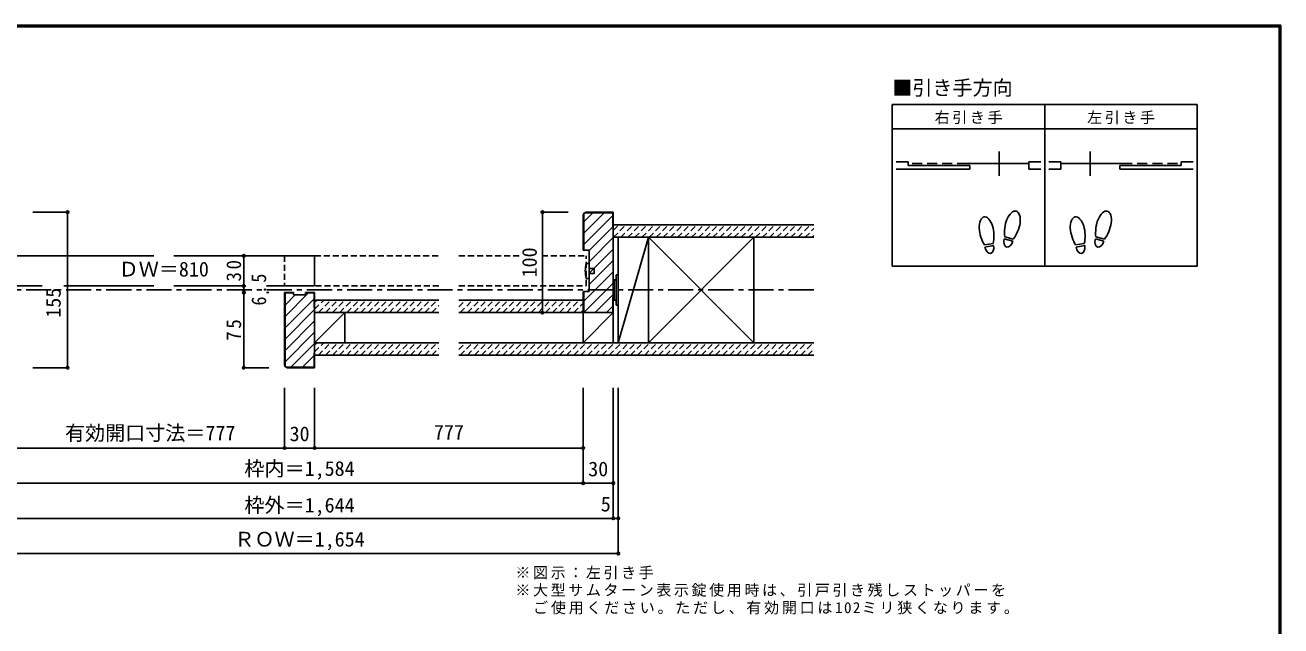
# Model space of a CAD drawing. Units: millimetres, scale not verified. Extents: x -973 to 977, y -718 to 696.
# Drawn here: x -275 to 977, y 97 to 696 of the extents above; entities that cross this region are included whole.
import ezdxf
from ezdxf.enums import TextEntityAlignment as Align

# ---------------------------------------------------------------- set-up
doc = ezdxf.new("R2010")
doc.units = ezdxf.units.MM
doc.header["$LTSCALE"] = 5
doc.header["$PDMODE"] = 32
doc.header["$PDSIZE"] = 2.5
for name, pattern in [('CHAIN1', [8, 5, -1, 1, -1]), ('DASHED1', [1.8, 1.2, -0.6]), ('DASHED2', [3, 2, -1])]:
    doc.linetypes.add(name, pattern=pattern)
for name, color, linetype in [('0-1_通り芯', 4, 'CHAIN1'), ('0-2_柱', 3, 'Continuous'), ('0-3_仕上げ', 2, 'Continuous'), ('0-4_枠', 3, 'Continuous'), ('0-6_扉', 2, 'Continuous'), ('0-7_金物', 7, 'Continuous'), ('0-8_戸当り', 3, 'Continuous'), ('0-A_文字', 3, 'Continuous'), ('0-B_寸法', 7, 'Continuous'), ('0-C_ハッチ', 4, 'DASHED1'), ('F-1_枠', 6, 'Continuous')]:
    doc.layers.add(name, color=color, linetype=linetype)
doc.styles.add('ＭＳ ゴシック', font='')
doc.styles.get('ＭＳ ゴシック').set_extended_font_data('MS Gothic')

msp = doc.modelspace()

# ---------------------------------------------------------------- linework, layer by layer
at = {"layer": '0-1_通り芯'}
msp.add_line((-513.993, 431.994), (511.306, 431.994), dxfattribs=at)
at = {"layer": '0-2_柱'}
for p, q in [((316.306, 484.494), (316.306, 379.494)), ((346.383, 379.494), (346.383, 484.494)), ((451.383, 484.494), (451.383, 379.494)), ((13.656, 379.494), (13.656, 409.494)), ((43.733, 409.494), (43.733, 379.494)), ((281.229, 379.494), (281.229, 409.494)), ((311.306, 409.494), (311.306, 379.494))]:
    msp.add_line(p, q, dxfattribs=at)
at = {"layer": '0-2_柱', "color": 7}
for p, q in [((316.306, 379.494), (346.383, 484.494)), ((346.383, 379.494), (451.383, 484.494)), ((451.383, 379.494), (346.383, 484.494)), ((13.656, 379.494), (43.733, 409.494)), ((281.229, 379.494), (311.306, 409.494))]:
    msp.add_line(p, q, dxfattribs=at)
at = {"layer": '0-3_仕上げ'}
for p, q in [((311.306, 496.994), (511.306, 496.994)), ((311.306, 484.494), (511.306, 484.494)), ((13.656, 421.994), (137.481, 421.994)), ((157.481, 421.994), (281.306, 421.994)), ((13.656, 409.494), (137.481, 409.494)), ((157.481, 409.494), (311.306, 409.494)), ((137.481, 379.494), (13.656, 379.494)), ((511.306, 379.494), (157.481, 379.494)), ((137.481, 366.994), (13.656, 366.994)), ((511.306, 366.994), (157.481, 366.994))]:
    msp.add_line(p, q, dxfattribs=at)
at = {"layer": '0-4_枠'}
for p, q in [((281.306, 506.494), (281.306, 471.494)), ((281.806, 506.494), (281.806, 471.494)), ((284.306, 509.494), (311.306, 509.494)), ((284.306, 508.994), (310.806, 508.994)), ((310.806, 508.994), (310.806, 494.494)), ((311.306, 494.494), (310.806, 494.494)), ((-7.344, 429.494), (-16.344, 429.494)), ((-16.344, 357.494), (-16.344, 429.494)), ((-7.344, 428.994), (-15.844, 428.994)), ((-15.844, 357.494), (-15.844, 428.994)), ((-7.344, 426.994), (-7.344, 429.494)), ((4.656, 429.494), (13.656, 429.494)), ((4.656, 428.994), (13.156, 428.994)), ((13.156, 414.494), (13.156, 428.994)), ((13.656, 354.494), (13.656, 429.494)), ((287.306, 430.494), (281.306, 430.494)), ((281.306, 409.494), (281.306, 430.494)), ((281.806, 409.494), (281.806, 430.494)), ((13.156, 414.494), (13.656, 414.494)), ((13.156, 369.494), (13.656, 369.494)), ((13.156, 354.994), (13.156, 369.494)), ((-13.344, 354.994), (13.156, 354.994)), ((-13.344, 354.494), (13.656, 354.494))]:
    msp.add_line(p, q, dxfattribs=at)
for points in [[(281.306, 409.494), (311.306, 409.494), (311.306, 509.494)], [(287.306, 430.494), (287.306, 471.494), (281.306, 471.494)], [(-7.344, 426.994), (4.656, 426.994), (4.656, 429.494)], [(310.806, 409.494), (310.806, 424.494), (311.306, 424.494)]]:
    msp.add_lwpolyline(points, dxfattribs=at)
for centre, radius, start, end in [((284.306, 506.494), 3, 90, 180), ((284.306, 506.494), 2.5, 90, 180), ((-13.344, 357.494), 3, 180, 270), ((-13.344, 357.494), 2.5, 180, 270)]:
    msp.add_arc(centre, radius, start, end, dxfattribs=at)
at = {"layer": '0-6_扉', "color": 6}
for p, q in [((-286.993, 465.994), (-146.668, 465.994)), ((-126.668, 465.994), (13.656, 465.994)), ((13.656, 465.994), (13.656, 435.994)), ((-286.993, 435.994), (-257.857, 435.994)), ((-236.466, 435.994), (-146.668, 435.994)), ((-126.668, 435.994), (-54.877, 435.994)), ((-34.443, 435.994), (13.656, 435.994))]:
    msp.add_line(p, q, dxfattribs=at)
at = {"layer": '0-6_扉', "linetype": 'DASHED1'}
for p, q in [((-16.344, 465.994), (-16.344, 435.994)), ((13.656, 465.994), (137.481, 465.994)), ((157.481, 465.994), (218.294, 465.994)), ((240.151, 465.994), (284.306, 465.994)), ((284.306, 435.994), (284.306, 465.994)), ((137.481, 435.994), (-16.344, 435.994)), ((157.481, 435.994), (284.306, 435.994))]:
    msp.add_line(p, q, dxfattribs=at)
at = {"layer": '0-7_金物'}
for p, q in [((284.306, 458.494), (287.306, 458.494)), ((287.306, 453.494), (292.306, 453.494)), ((312.306, 440.994), (311.306, 440.994)), ((314.306, 441.994), (312.306, 441.994)), ((312.306, 421.994), (312.306, 441.994)), ((314.306, 416.994), (314.306, 446.994)), ((316.306, 446.994), (314.306, 446.994)), ((316.306, 416.994), (316.306, 446.994)), ((312.306, 422.994), (311.306, 422.994)), ((314.306, 421.994), (312.306, 421.994)), ((316.306, 416.994), (314.306, 416.994))]:
    msp.add_line(p, q, dxfattribs=at)
for points in [[(284.306, 443.494), (287.306, 443.494), (287.306, 458.494)], [(287.306, 448.494), (292.306, 448.494), (292.306, 453.494)]]:
    msp.add_lwpolyline(points, dxfattribs=at)
msp.add_arc((314.757, 450.994), 31.361, 166.16368, 193.83629, dxfattribs=at)
at = {"layer": '0-8_戸当り'}
for p, q in [((695.933, 545.854), (695.933, 569.854)), ((786.733, 545.854), (786.733, 569.854)), ((689.958, 478.378), (681.312, 476.853)), ((690.323, 476.31), (681.677, 474.785)), ((709.426, 480.706), (700.945, 482.978)), ((709.969, 482.735), (701.489, 485.007)), ((780.758, 478.378), (772.112, 476.853)), ((781.123, 476.31), (772.477, 474.785)), ((800.226, 480.706), (791.745, 482.978)), ((800.769, 482.735), (792.289, 485.007))]:
    msp.add_line(p, q, dxfattribs=at)
at = {"layer": '0-8_戸当り', "color": 2}
for p, q in [((605.333, 559.654), (593.333, 559.654)), ((593.333, 552.454), (666.533, 552.454)), ((605.333, 556.054), (605.333, 559.654)), ((605.333, 556.054), (666.533, 556.054)), ((664.133, 557.854), (725.333, 557.854)), ((666.533, 552.454), (666.533, 556.054)), ((725.333, 552.454), (725.333, 559.654)), ((725.333, 559.654), (737.333, 559.654)), ((725.333, 552.454), (737.333, 552.454)), ((757.333, 559.654), (745.333, 559.654)), ((757.333, 552.454), (745.333, 552.454)), ((757.333, 552.454), (757.333, 559.654)), ((818.533, 557.854), (757.333, 557.854)), ((816.133, 552.454), (816.133, 556.054)), ((877.333, 556.054), (816.133, 556.054)), ((889.333, 552.454), (816.133, 552.454)), ((877.333, 556.054), (877.333, 559.654)), ((877.333, 559.654), (889.333, 559.654))]:
    msp.add_line(p, q, dxfattribs=at)
at = {"layer": '0-8_戸当り', "color": 2, "linetype": 'DASHED2'}
for p, q in [((664.133, 557.854), (605.333, 557.854)), ((818.533, 557.854), (877.333, 557.854))]:
    msp.add_line(p, q, dxfattribs=at)
at = {"layer": '0-8_戸当り'}
for centre, major_axis, ratio, start_param, end_param in [((683.297, 490.877), (-2.445, 13.867), 0.5, 4.34059143, 8.22577918), ((709.214, 496.878), (3.644, 13.601), 0.5, 4.34059143, 8.22577918), ((774.097, 490.877), (-2.445, 13.867), 0.5, 4.34059143, 8.22577918), ((800.014, 496.878), (3.644, 13.601), 0.5, 4.34059143, 8.22577918), ((709.11, 496.489), (4.416, 16.48), 0.4, 1.85063327, 2.44287679), ((709.11, 496.489), (4.416, 16.48), 0.4, 3.84030852, 4.43255203), ((799.91, 496.489), (4.416, 16.48), 0.4, 1.85063327, 2.44287679), ((799.91, 496.489), (4.416, 16.48), 0.4, 3.84030852, 4.43255203), ((683.367, 490.481), (-2.963, 16.802), 0.4, 1.85063327, 2.44287679), ((686, 475.547), (-1.27, 7.205), 0.6, 1.57079633, 4.71238898), ((683.367, 490.481), (-2.963, 16.802), 0.4, 3.84030852, 4.43255203), ((705.185, 481.842), (1.894, 7.067), 0.6, 1.57079633, 4.71238898), ((774.167, 490.481), (-2.963, 16.802), 0.4, 1.85063327, 2.44287679), ((776.8, 475.547), (-1.27, 7.205), 0.6, 1.57079633, 4.71238898), ((774.167, 490.481), (-2.963, 16.802), 0.4, 3.84030852, 4.43255203), ((795.985, 481.842), (1.894, 7.067), 0.6, 1.57079633, 4.71238898)]:
    msp.add_ellipse(centre, major_axis=major_axis, ratio=ratio, start_param=start_param, end_param=end_param, dxfattribs=at)
at = {"layer": '0-A_文字'}
for p, q in [((893.333, 616.667), (589.333, 616.667)), ((589.333, 616.667), (589.333, 455.667)), ((741.333, 616.667), (741.333, 455.667)), ((893.333, 616.667), (893.333, 455.667)), ((589.333, 592.667), (893.333, 592.667)), ((893.333, 455.667), (589.333, 455.667))]:
    msp.add_line(p, q, dxfattribs=at)
at = {"layer": '0-B_寸法', "color": 4}
for p, q in [((-232.571, 509.494), (-267.093, 509.494)), ((-232.571, 354.494), (-232.571, 509.494)), ((240.665, 509.494), (266.306, 509.494)), ((240.665, 509.494), (240.665, 409.494)), ((-56.985, 465.994), (-31.938, 465.994)), ((-56.985, 465.994), (-56.985, 435.994)), ((-56.985, 435.994), (-56.985, 429.494)), ((-56.985, 435.994), (-54.877, 435.994)), ((-56.985, 429.494), (-56.985, 354.494)), ((-56.985, 429.494), (-54.877, 429.494)), ((-34.443, 435.994), (-31.938, 435.994)), ((-34.443, 429.494), (-31.938, 429.494)), ((240.665, 409.494), (266.306, 409.494)), ((-232.571, 354.494), (-267.093, 354.494)), ((-56.985, 354.494), (-31.938, 354.494)), ((-16.344, 334.494), (-16.344, 274.494)), ((13.656, 334.494), (13.656, 274.494)), ((281.306, 334.494), (281.306, 239.494)), ((311.306, 334.494), (311.306, 204.494)), ((316.306, 169.494), (316.306, 334.494)), ((-283.993, 274.494), (281.306, 274.494)), ((-313.993, 239.494), (311.306, 239.494)), ((-313.993, 204.494), (311.306, 204.494)), ((311.306, 204.494), (316.306, 204.494)), ((-318.993, 169.494), (316.306, 169.494))]:
    msp.add_line(p, q, dxfattribs=at)
at = {"layer": '0-B_寸法'}
for p in [(-232.571, 509.494), (240.665, 509.494), (-56.985, 465.994), (-56.985, 435.994), (-56.985, 429.494), (240.665, 409.494), (-232.571, 354.494), (-56.985, 354.494), (-16.344, 274.494), (13.656, 274.494), (281.306, 274.494), (281.306, 239.494), (311.306, 239.494), (311.306, 204.494), (316.306, 204.494), (316.306, 169.494)]:
    msp.add_point(p, dxfattribs=at)
at = {"layer": '0-C_ハッチ', "linetype": 'Continuous'}
for p, q in [((290.919, 508.994), (281.806, 499.88)), ((302.233, 508.994), (281.806, 488.566)), ((310.806, 506.253), (281.806, 477.253)), ((310.806, 494.939), (287.306, 471.439)), ((311.306, 484.125), (287.306, 460.125)), ((311.306, 472.812), (287.306, 448.811)), ((311.306, 461.498), (287.306, 437.498)), ((311.306, 450.184), (281.806, 420.684)), ((311.306, 438.87), (281.929, 409.494)), ((7.505, 428.994), (-15.844, 405.645)), ((-5.809, 426.994), (-15.844, 416.959)), ((311.306, 427.557), (293.243, 409.494)), ((13.156, 423.332), (-15.844, 394.332)), ((310.806, 415.743), (304.556, 409.494)), ((13.656, 412.518), (-15.844, 383.018)), ((13.656, 401.204), (-15.844, 371.704)), ((13.656, 389.891), (-15.844, 360.391)), ((13.656, 378.577), (-9.927, 354.994)), ((13.156, 366.763), (1.387, 354.994))]:
    msp.add_line(p, q, dxfattribs=at)
at = {"layer": '0-C_ハッチ'}
for p, q in [((311.306, 491.262), (317.037, 496.994)), ((311.608, 484.494), (324.108, 496.994)), ((318.679, 484.494), (331.179, 496.994)), ((325.75, 484.494), (338.25, 496.994)), ((332.821, 484.494), (345.321, 496.994)), ((339.893, 484.494), (352.393, 496.994)), ((346.964, 484.494), (359.464, 496.994)), ((354.035, 484.494), (366.535, 496.994)), ((361.106, 484.494), (373.606, 496.994)), ((368.177, 484.494), (380.677, 496.994)), ((375.248, 484.494), (387.748, 496.994)), ((382.319, 484.494), (394.819, 496.994)), ((389.39, 484.494), (401.89, 496.994)), ((396.461, 484.494), (408.961, 496.994)), ((403.532, 484.494), (416.032, 496.994)), ((410.603, 484.494), (423.103, 496.994)), ((417.674, 484.494), (430.174, 496.994)), ((424.745, 484.494), (437.245, 496.994)), ((431.816, 484.494), (444.316, 496.994)), ((438.887, 484.494), (451.387, 496.994)), ((445.959, 484.494), (458.459, 496.994)), ((453.03, 484.494), (465.53, 496.994)), ((460.101, 484.494), (472.601, 496.994)), ((467.172, 484.494), (479.672, 496.994)), ((474.243, 484.494), (486.743, 496.994)), ((481.314, 484.494), (493.814, 496.994)), ((488.385, 484.494), (500.885, 496.994)), ((495.456, 484.494), (507.956, 496.994)), ((502.527, 484.494), (511.306, 493.272)), ((509.598, 484.494), (511.306, 486.201)), ((13.656, 412.816), (22.834, 421.994)), ((13.656, 419.887), (15.763, 421.994)), ((17.405, 409.494), (29.905, 421.994)), ((24.476, 409.494), (36.976, 421.994)), ((31.547, 409.494), (44.047, 421.994)), ((38.618, 409.494), (51.118, 421.994)), ((45.689, 409.494), (58.189, 421.994)), ((52.76, 409.494), (65.26, 421.994)), ((59.832, 409.494), (72.332, 421.994)), ((66.903, 409.494), (79.403, 421.994)), ((73.974, 409.494), (86.474, 421.994)), ((81.045, 409.494), (93.545, 421.994)), ((88.116, 409.494), (100.616, 421.994)), ((95.187, 409.494), (107.687, 421.994)), ((102.258, 409.494), (114.758, 421.994)), ((109.329, 409.494), (121.829, 421.994)), ((116.4, 409.494), (128.9, 421.994)), ((123.471, 409.494), (135.971, 421.994)), ((130.542, 409.494), (137.481, 416.432)), ((157.481, 415.219), (164.255, 421.994)), ((158.827, 409.494), (171.327, 421.994)), ((165.898, 409.494), (178.398, 421.994)), ((172.969, 409.494), (185.469, 421.994)), ((180.04, 409.494), (192.54, 421.994)), ((187.111, 409.494), (199.611, 421.994)), ((194.182, 409.494), (206.682, 421.994)), ((201.253, 409.494), (213.753, 421.994)), ((208.324, 409.494), (220.824, 421.994)), ((215.395, 409.494), (227.895, 421.994)), ((222.466, 409.494), (234.966, 421.994)), ((229.537, 409.494), (242.037, 421.994)), ((236.608, 409.494), (249.108, 421.994)), ((243.679, 409.494), (256.179, 421.994)), ((250.75, 409.494), (263.25, 421.994)), ((257.821, 409.494), (270.321, 421.994)), ((264.893, 409.494), (277.393, 421.994)), ((271.964, 409.494), (281.306, 418.836)), ((279.035, 409.494), (281.306, 411.765)), ((13.656, 370.39), (22.76, 379.494)), ((13.656, 377.461), (15.689, 379.494)), ((17.332, 366.994), (29.832, 379.494)), ((24.403, 366.994), (36.903, 379.494)), ((31.474, 366.994), (43.974, 379.494)), ((38.545, 366.994), (51.045, 379.494)), ((45.616, 366.994), (58.116, 379.494)), ((52.687, 366.994), (65.187, 379.494)), ((59.758, 366.994), (72.258, 379.494)), ((66.829, 366.994), (79.329, 379.494)), ((73.9, 366.994), (86.4, 379.494)), ((80.971, 366.994), (93.471, 379.494)), ((88.042, 366.994), (100.542, 379.494)), ((95.113, 366.994), (107.613, 379.494)), ((102.184, 366.994), (114.684, 379.494)), ((109.255, 366.994), (121.755, 379.494)), ((116.327, 366.994), (128.827, 379.494)), ((123.398, 366.994), (135.898, 379.494)), ((157.481, 372.793), (164.182, 379.494)), ((158.753, 366.994), (171.253, 379.494)), ((165.824, 366.994), (178.324, 379.494)), ((172.895, 366.994), (185.395, 379.494)), ((179.966, 366.994), (192.466, 379.494)), ((187.037, 366.994), (199.537, 379.494)), ((194.108, 366.994), (206.608, 379.494)), ((201.179, 366.994), (213.679, 379.494)), ((208.25, 366.994), (220.75, 379.494)), ((215.321, 366.994), (227.821, 379.494)), ((222.393, 366.994), (234.893, 379.494)), ((229.464, 366.994), (241.964, 379.494)), ((236.535, 366.994), (249.035, 379.494)), ((243.606, 366.994), (256.106, 379.494)), ((250.677, 366.994), (263.177, 379.494)), ((257.748, 366.994), (270.248, 379.494)), ((264.819, 366.994), (277.319, 379.494)), ((271.89, 366.994), (284.39, 379.494)), ((278.961, 366.994), (291.461, 379.494)), ((286.032, 366.994), (298.532, 379.494)), ((293.103, 366.994), (305.603, 379.494)), ((300.174, 366.994), (312.674, 379.494)), ((307.245, 366.994), (319.745, 379.494)), ((314.316, 366.994), (326.816, 379.494)), ((321.387, 366.994), (333.887, 379.494)), ((328.459, 366.994), (340.959, 379.494)), ((335.53, 366.994), (348.03, 379.494)), ((342.601, 366.994), (355.101, 379.494)), ((349.672, 366.994), (362.172, 379.494)), ((356.743, 366.994), (369.243, 379.494)), ((363.814, 366.994), (376.314, 379.494)), ((370.885, 366.994), (383.385, 379.494)), ((377.956, 366.994), (390.456, 379.494)), ((385.027, 366.994), (397.527, 379.494)), ((392.098, 366.994), (404.598, 379.494)), ((399.169, 366.994), (411.669, 379.494)), ((406.24, 366.994), (418.74, 379.494)), ((413.311, 366.994), (425.811, 379.494)), ((420.382, 366.994), (432.882, 379.494)), ((427.453, 366.994), (439.953, 379.494)), ((434.525, 366.994), (447.025, 379.494)), ((441.596, 366.994), (454.096, 379.494)), ((448.667, 366.994), (461.167, 379.494)), ((455.738, 366.994), (468.238, 379.494)), ((462.809, 366.994), (475.309, 379.494)), ((469.88, 366.994), (482.38, 379.494)), ((476.951, 366.994), (489.451, 379.494)), ((484.022, 366.994), (496.522, 379.494)), ((491.093, 366.994), (503.593, 379.494)), ((498.164, 366.994), (510.664, 379.494)), ((130.469, 366.994), (137.481, 374.006)), ((505.235, 366.994), (511.306, 373.064))]:
    msp.add_line(p, q, dxfattribs=at)
at = {"layer": 'F-1_枠'}
for p, q in [((-973.347, 695.833), (976.653, 695.833)), ((-973.347, 695), (976.653, 695)), ((-973.347, 694.167), (976.653, 694.167)), ((974.986, 695.833), (974.986, -700.833)), ((975.82, 695.833), (975.82, -700.833)), ((976.653, 695.833), (976.653, -700.833))]:
    msp.add_line(p, q, dxfattribs=at)

# ---------------------------------------------------------------- texts
at = {"layer": '0-A_文字', "color": 7, "style": 'ＭＳ ゴシック'}
msp.add_text('■引き手方向', height=14.66, dxfattribs=at).set_placement((589.333, 621.667), align=Align.BOTTOM_LEFT)
at = {"layer": '0-A_文字', "color": 7, "char_height": 11, "attachment_point": 7, "style": 'ＭＳ ゴシック'}
for s, insert in [('\\T1.17;右引き手', (631.583, 597.167)), ('\\T1.17;左引き手', (783.583, 597.167)), ('\\T1.17;※図示：左引き手', (213.714, 143.763)), ('\\T1.17;※大型サムターン表示錠使用時は、引戸引き残しストッパーを', (213.714, 126.263)), ('\\T1.18;\u3000ご使用ください。ただし、有効開口は102ミリ狭くなります。', (213.714, 108.763))]:
    msp.add_mtext(s, dxfattribs=dict(at, insert=insert))
at = {"layer": '0-B_寸法', "style": 'ＭＳ ゴシック'}
for s, p in [('100', (239.415, 444.494)), ('155', (-235.071, 404.337))]:
    msp.add_text(s, height=14.66, rotation=90, dxfattribs=at).set_placement(p, align=Align.BOTTOM_LEFT)
for s, p in [('ＤＷ＝810', (-181.668, 440.994)), ('有効開口寸法＝777', (-235.168, 277.803)), ('30', (-11.344, 276.994)), ('777', (132.481, 278.583)), ('枠内＝1,584', (-56.344, 242.404)), ('30', (286.306, 241.994)), ('枠外＝1,644', (-56.344, 205.951)), ('5', (298.806, 206.994)), ('ＲＯＷ＝1,654', (-66.344, 171.994))]:
    msp.add_text(s, height=14.66, dxfattribs=at).set_placement(p, align=Align.BOTTOM_LEFT)
at = {"layer": '0-B_寸法', "char_height": 14.66, "attachment_point": 7, "rotation": 90, "style": 'ＭＳ ゴシック'}
for s, insert in [('\\T1.27;\\W0.95;30', (-59.485, 440.369)), ('\\T1.27;\\W0.9;6.5', (-34.485, 416.494)), ('\\T1.27;\\W0.95;75', (-59.485, 381.369))]:
    msp.add_mtext(s, dxfattribs=dict(at, insert=insert))

doc.saveas('drawing.dxf')
